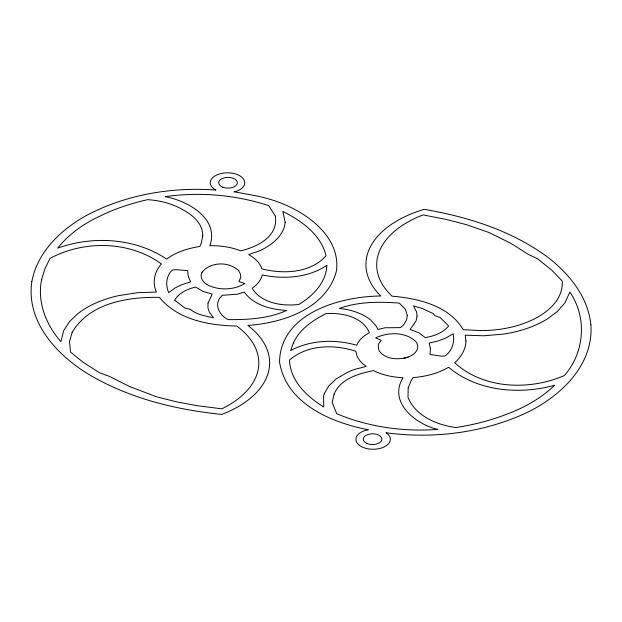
<?xml version="1.0" encoding="UTF-8"?>
<svg xmlns="http://www.w3.org/2000/svg" width="622" height="622" viewBox="0 0 622 622"><rect width="100%" height="100%" fill="white"/><g stroke="black" fill="none" stroke-linecap="round" stroke-linejoin="round"><path stroke-width="0.93" d="M188.373 276.837L187.549 270.609L175.738 269.66L172.341 270.057C166.113 275.865 165.343 284.993 168.71 292.651L174.914 288.056L182.129 284.542L190.643 281.898L188.419 276.526M430.354 348.514L429.203 343.033L438.176 340.965L446.036 337.948L453.096 333.781C455.024 342.224 451.992 350.917 445.057 355.994L441.612 356.165L430.059 354.454L430.455 348.211M404.043 358.124C410.909 357.152 420.76 351.173 416.864 343.08L415.659 341.392C405.116 331.596 388.027 332.039 375.665 337.886L381.193 340.327L378.464 344.114L378.308 347.947L379.171 350.901C385.656 359.741 398.461 360.029 408.195 357.129M480.581 330.585L463.242 329.668C448.82 305.425 418.194 298.482 392.015 296.142A103.765 59.906 0 0 1 423.115 214.893L446.565 219.512L466.29 224.643L489.047 232.527L510.522 243.155L528.335 254.39L537.602 258.768L551.963 270.345L562.311 281.198C563.213 301.079 545.261 314.6 528.723 321.496A79.981 46.176 0 0 1 480.581 330.585M208.005 303.085L207.958 307.906L209.311 311.995L213.502 317.78C205.61 316.038 196.653 314.67 190.363 309.429L184.773 307.96L174.642 300.131C179.167 292.674 187.424 289.012 195.58 287.061L203.161 291.531L212.25 294.066L208.005 303.085M408.18 387.871L408.001 397.435C415.387 415.916 437.103 425.044 455.763 427.539A162.606 93.875 0 0 0 505.748 414.563C523.755 408.024 540.806 398.585 554.692 385.259C519.331 394.978 477.447 391.487 448.548 367.237C437.787 373.705 425.409 376.504 413.047 377.655L411.088 380.788L408.18 387.871M275.336 216.091C278.609 236.477 257.189 247.051 240.605 250.845C230.855 246.942 220.289 245.581 209.839 245.698C219.644 218.408 187.393 200.766 165.195 196.645C199.794 191.724 235.427 194.803 268.657 205.618L275.336 216.091M590.9 324.816C593.746 366.941 557.802 398.881 522.441 414.641C479.819 433.309 431.971 438.969 385.982 432.733L386.604 433.122A17.222 9.944 0 0 1 382.631 447.607A17.222 9.944 0 0 1 357.992 444.061A17.222 9.944 0 0 1 366.257 430.199L368.356 429.802C331.456 422.579 286.353 403.896 279.542 362.113C280.164 313.084 340.91 296.173 380.851 296.025A107.396 62.006 0 0 1 424.212 209.334C468.032 216.853 511.906 230.653 547.99 257.384C569.387 273.975 588.101 296.997 590.9 324.816M31.87 281.525C25.774 321.862 57.263 355.559 89.405 374.755C129.547 398.453 175.769 409.735 221.813 414.415A107.396 62.006 0 0 0 247.898 325.438C282.792 322.989 326.783 308.598 336.51 270.71C340.366 238.343 309.966 214.839 282.901 203.892A108.181 62.457 0 0 0 257.772 196.14L234.09 191.794L236.103 191.358A17.222 9.944 0 0 0 241.6 177.045A17.222 9.944 0 0 0 216.417 175.132A17.222 9.944 0 0 0 215.313 189.78L215.997 190.037C170.708 186.771 123.98 194.865 83.954 216.837C59.603 231.034 37.196 252.789 31.87 281.525M285.164 222.295C284.223 233.273 275.725 241.593 266.714 246.957A38.883 22.446 0 0 1 253.449 252.835L248.746 254.639C254.437 257.866 259.809 262.492 261.893 268.891C283.096 274.271 310.495 273.268 326.068 255.813C320.89 234.447 301.437 220.732 282.854 211.41L285.164 222.295M41.658 279.356C36.955 301.849 46.028 324.902 60.894 341.688L63.685 330.585L69.563 321.566L77.392 314.048A90.353 52.162 0 0 1 118.724 295.621L137.757 292.682L156.41 292.06C151.978 282.691 154.536 271.41 161.463 263.969C129.827 240.838 84.126 239.975 50.024 258.394L44.939 268.751L41.658 279.356M465.932 340.949C465.831 349.548 460.995 357.23 454.674 362.75C483.636 389.286 529.454 390.647 564.302 375.571C584.641 352.806 587.323 317.298 569.838 292.107L564.885 302.961L557.273 311.536L548.021 318.495A90.353 52.162 0 0 1 503.338 334.1L483.862 335.779L465.202 335.18L465.932 340.949M407.278 315.362L406.609 319.84L403.67 324.832L400.412 327.623L384.909 327.778L377.935 329.473L376.092 325.967L370.992 320.229A49.97 28.845 0 0 0 346.423 309.437L339.332 308.419C358.505 301.553 379.257 301.616 399.308 303.101L405.404 309.344L407.278 315.362M326.853 265.369C326.169 282.699 312.819 296.111 298.669 304.5C282.318 306.389 261.419 303.326 252.12 288.196C256.894 285.078 260.999 280.646 262.22 274.916C283.795 279.542 308.1 277.832 326.853 265.369M202.733 235.971L201.233 243.202L199.895 246.444C188.116 248.365 176.345 251.824 166.673 259.117C135.083 237.969 92.997 235.466 57.675 248.147C68.949 233.88 84.164 223.407 100.562 215.834A162.606 93.883 0 0 1 147.671 199.67C160.476 200.502 173.009 203.775 184.073 210.415C193.66 215.834 202.951 224.029 202.733 235.971M417.09 316.062L416.102 320.843L410.116 329.528L418.653 332.646L425.3 337.583C434.032 336.144 442.833 332.949 448.672 325.967L440.143 317.523L434.879 315.696L433.215 313.612L422.447 308.574L413.521 305.884L416.546 311.91L417.09 316.062M334.084 394.169L332.156 402.426L336.735 413.723C368.519 427.019 403.468 431.94 437.764 429.405C415.893 424.414 387.864 402.302 403.033 377.748C392.855 377.181 382.623 375.245 373.464 370.619C358.536 373.635 340.413 378.736 334.084 394.169M72.121 332.428L69.532 341.416L70.511 352.036L82.92 362.144L99.458 372.71L109.526 376.45L129.43 386.449L156.285 396.719L177.006 401.952L197.609 405.762L221.813 408.817A103.765 59.906 0 0 0 236.78 326.052C209.171 325.485 177.869 319.91 159.434 297.402C127.992 296.756 89.412 302.93 72.121 332.428M324.357 393.555L323.595 396.074L323.759 407.037C307.136 396.626 290.249 381.123 289.525 360.099C307.268 344.502 334.449 344.145 355.854 351.298L356.6 354.765A44.053 25.432 0 0 0 366.125 366.319L361.094 367.804A38.883 22.446 0 0 0 346.765 372.772L336.23 378.821L328.781 385.951L324.357 393.555M202.049 272.249C198.729 278.322 204.762 284.192 210.135 286.081C221.253 290.521 234.564 289.759 244.843 283.515L238.871 281.447L240.838 277.513L240.24 273.688L238.801 270.811C229.293 261.357 210.64 261.497 202.049 272.249M293.374 342.963L290.622 350.551C310.697 339.892 335.141 338.943 356.709 345.296C359.026 339.581 364.057 335.592 369.351 332.754C362.828 316.676 341.898 312.695 326.301 313.511C313.115 320.097 299.579 329.131 293.374 342.963M219.574 298.319C214.349 306.459 220.421 315.976 228.173 319.615C247.953 319.747 268.424 318.689 286.719 310.417C271.2 309.569 253.76 305.316 244.236 292.021L237.635 294.159L222.264 295.326L219.574 298.319M222.886 187.23A9.33 5.388 0 0 0 237.347 183.062A9.33 5.388 0 0 0 223.866 177.915A9.33 5.388 0 0 0 222.886 187.23M366.607 443.307A9.33 5.388 0 0 0 381.784 440.112A9.33 5.388 0 0 0 369.406 434.117A9.33 5.388 0 0 0 366.607 443.307"/></g></svg>
